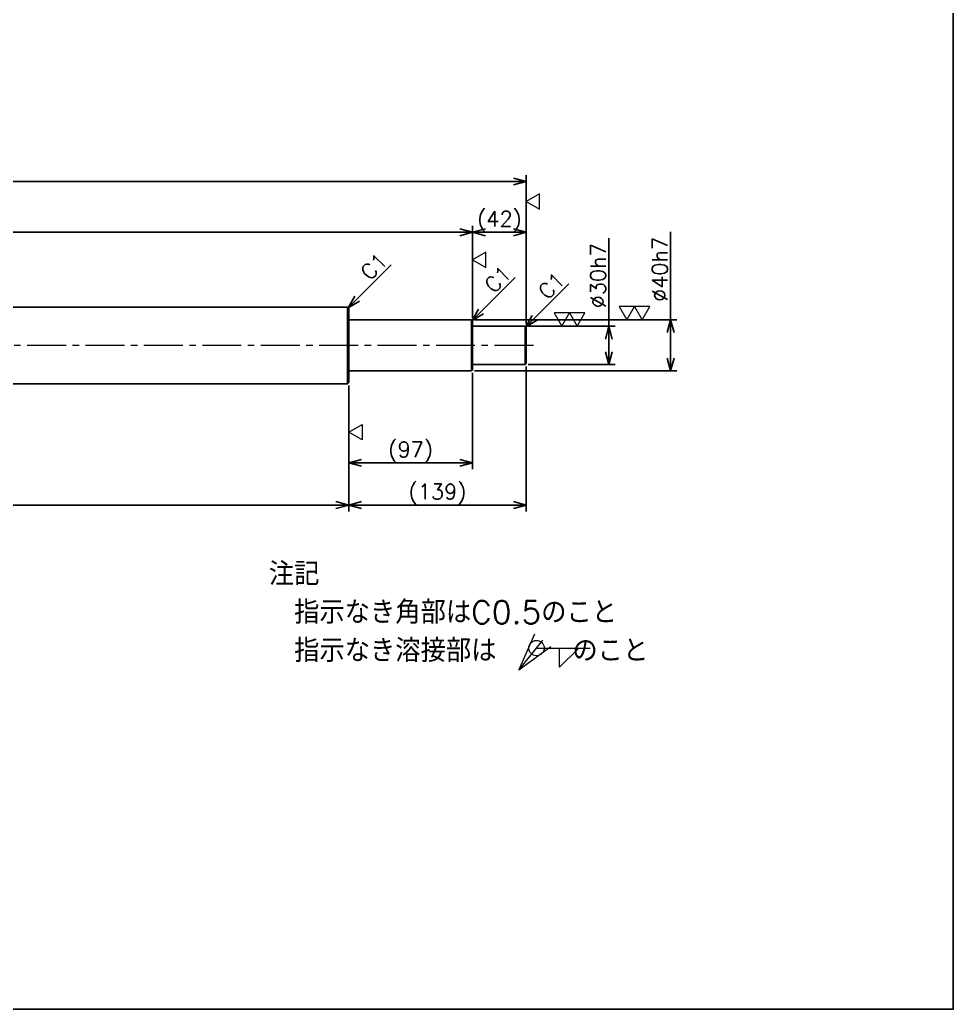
# Model space of a CAD drawing. Header units: millimetres. Extents: x 0 to 7488, y -19 to 4184.
# Drawn here: x 5974 to 6704, y -5 to 770 of the extents above; entities that cross this region are included whole.
import ezdxf
from ezdxf.enums import TextEntityAlignment as Align

# ---------------------------------------------------------------- set-up
doc = ezdxf.new("R2010")
doc.units = ezdxf.units.MM
doc.header["$LTSCALE"] = 1.6
doc.header["$PDMODE"] = 99
doc.header["$PDSIZE"] = 1
doc.linetypes.add('CENTER2', pattern=[28.575, 19.05, -3.175, 3.175, -3.175])
for name, color, linetype, lineweight in [('05_CENTER', 4, 'CENTER2', 13), ('07_TEXT', 3, 'Continuous', 13), ('08_DIM', 3, 'Continuous', 13)]:
    doc.layers.add(name, color=color, linetype=linetype, lineweight=lineweight)
doc.styles.add('KSS_TXT', font='txt.shx', dxfattribs={"bigfont": 'extfont2.shx'})
doc.styles.get("Standard").update_dxf_attribs({"font": 'txt.shx', "bigfont": 'extfont2.shx'})
doc.dimstyles.new('KSS_DIM', dxfattribs={"dimscale": 4, "dimtxt": 3, "dimasz": 2.5, "dimexe": 1.25, "dimexo": 0.625, "dimtad": 1, "dimdsep": 46, "dimtxsty": 'KSS_TXT', "dimblk": 'OPEN30', "dimcen": 0, "dimazin": 2, "dimtfac": 0.75, "dimtmove": 0, "dimatfit": 3, "dimldrblk": 'OPEN30', "dimfxl": 1.25, "dimtolj": 1, "dimarcsym": 0})

# ---------------------------------------------------------------- blocks, each defined once
blk = doc.blocks.new('_Open30')
at = {"color": 0, "linetype": 'ByBlock', "lineweight": -2}
for p, q in [((-1, 0.268), (0, 0)), ((0, 0), (-1, -0.268)), ((0, 0), (-1, 0))]:
    blk.add_line(p, q, dxfattribs=at)
blk = doc.blocks.new('*D217')
at = {"layer": '08_DIM', "color": 0, "lineweight": -2, "transparency": 16777216}
for p, q in [((4172.12, 531.8), (4172.12, 648.62)), ((4182.12, 643.62), (6360.12, 643.62)), ((6370.12, 531.8), (6370.12, 648.62))]:
    blk.add_line(p, q, dxfattribs=at)
at = {"layer": 'Defpoints', "color": 0, "transparency": 16777216}
for p in [(6370.12, 643.62), (4172.12, 529.3), (6370.12, 529.3)]:
    blk.add_point(p, dxfattribs=at)
at = {"layer": '08_DIM', "color": 0, "lineweight": -2, "transparency": 16777216, "xscale": 10, "yscale": 10, "zscale": 10, "rotation": 180}
blk.add_blockref('_Open30', (4172.12, 643.62), dxfattribs=at)
at = {"layer": '08_DIM', "color": 0, "lineweight": -2, "transparency": 16777216, "xscale": 10, "yscale": 10, "zscale": 10}
blk.add_blockref('_Open30', (6370.12, 643.62), dxfattribs=at)
at = {"layer": '08_DIM', "color": 0, "transparency": 16777216, "insert": (5271.12, 652.12), "char_height": 12, "attachment_point": 5, "style": 'KSS_TXT'}
blk.add_mtext('\\A1;2198', dxfattribs=at)
blk = doc.blocks.new('*D218')
at = {"layer": '08_DIM', "color": 0, "lineweight": -2, "transparency": 16777216}
for p, q in [((4311.12, 483.8), (4311.12, 385.27)), ((6231.12, 483.8), (6231.12, 385.27)), ((4321.12, 390.27), (6221.12, 390.27))]:
    blk.add_line(p, q, dxfattribs=at)
at = {"layer": 'Defpoints', "color": 0, "transparency": 16777216}
for p in [(4311.12, 486.3), (6231.12, 486.3), (6231.12, 390.27)]:
    blk.add_point(p, dxfattribs=at)
at = {"layer": '08_DIM', "color": 0, "lineweight": -2, "transparency": 16777216, "xscale": 10, "yscale": 10, "zscale": 10, "rotation": 180}
blk.add_blockref('_Open30', (4311.12, 390.27), dxfattribs=at)
at = {"layer": '08_DIM', "color": 0, "lineweight": -2, "transparency": 16777216, "xscale": 10, "yscale": 10, "zscale": 10}
blk.add_blockref('_Open30', (6231.12, 390.27), dxfattribs=at)
at = {"layer": '08_DIM', "color": 0, "transparency": 16777216, "insert": (5271.12, 398.77), "char_height": 12, "attachment_point": 5, "style": 'KSS_TXT'}
blk.add_mtext('\\A1;1920', dxfattribs=at)
blk = doc.blocks.new('*D225')
at = {"layer": '08_DIM', "color": 0, "lineweight": -2, "transparency": 16777216}
for p, q in [((6328.12, 493.8), (6328.12, 418.34)), ((6231.12, 483.8), (6231.12, 418.34)), ((6241.12, 423.34), (6318.12, 423.34))]:
    blk.add_line(p, q, dxfattribs=at)
at = {"layer": 'Defpoints', "color": 0, "transparency": 16777216}
for p in [(6328.12, 496.3), (6231.12, 486.3), (6328.12, 423.34)]:
    blk.add_point(p, dxfattribs=at)
at = {"layer": '08_DIM', "color": 0, "lineweight": -2, "transparency": 16777216, "xscale": 10, "yscale": 10, "zscale": 10, "rotation": 180}
blk.add_blockref('_Open30', (6231.12, 423.34), dxfattribs=at)
at = {"layer": '08_DIM', "color": 0, "lineweight": -2, "transparency": 16777216, "xscale": 10, "yscale": 10, "zscale": 10}
blk.add_blockref('_Open30', (6328.12, 423.34), dxfattribs=at)
at = {"layer": '08_DIM', "color": 0, "transparency": 16777216, "insert": (6279.62, 431.84), "char_height": 12, "attachment_point": 5, "style": 'KSS_TXT'}
blk.add_mtext('\\A1;(97)', dxfattribs=at)
blk = doc.blocks.new('*D226')
at = {"layer": '08_DIM', "color": 0, "lineweight": -2, "transparency": 16777216}
for p, q in [((6328.12, 536.8), (6328.12, 608.89)), ((6370.12, 531.8), (6370.12, 608.89)), ((6338.12, 603.89), (6360.12, 603.89))]:
    blk.add_line(p, q, dxfattribs=at)
at = {"layer": 'Defpoints', "color": 0, "transparency": 16777216}
for p in [(6370.12, 603.89), (6328.12, 534.3), (6370.12, 529.3)]:
    blk.add_point(p, dxfattribs=at)
at = {"layer": '08_DIM', "color": 0, "lineweight": -2, "transparency": 16777216, "xscale": 10, "yscale": 10, "zscale": 10, "rotation": 180}
blk.add_blockref('_Open30', (6328.12, 603.89), dxfattribs=at)
at = {"layer": '08_DIM', "color": 0, "lineweight": -2, "transparency": 16777216, "xscale": 10, "yscale": 10, "zscale": 10}
blk.add_blockref('_Open30', (6370.12, 603.89), dxfattribs=at)
at = {"layer": '08_DIM', "color": 0, "transparency": 16777216, "insert": (6349.12, 612.39), "char_height": 12, "attachment_point": 5, "style": 'KSS_TXT'}
blk.add_mtext('\\A1;(42)', dxfattribs=at)
blk = doc.blocks.new('*D227')
at = {"layer": '08_DIM', "color": 0, "lineweight": -2, "transparency": 16777216}
for p, q in [((6370.12, 498.8), (6370.12, 385.27)), ((6231.12, 483.8), (6231.12, 385.27)), ((6360.12, 390.27), (6241.12, 390.27))]:
    blk.add_line(p, q, dxfattribs=at)
at = {"layer": 'Defpoints', "color": 0, "transparency": 16777216}
for p in [(6370.12, 501.3), (6231.12, 486.3), (6231.12, 390.27)]:
    blk.add_point(p, dxfattribs=at)
at = {"layer": '08_DIM', "color": 0, "lineweight": -2, "transparency": 16777216, "xscale": 10, "yscale": 10, "zscale": 10, "rotation": 180}
blk.add_blockref('_Open30', (6231.12, 390.27), dxfattribs=at)
at = {"layer": '08_DIM', "color": 0, "lineweight": -2, "transparency": 16777216, "xscale": 10, "yscale": 10, "zscale": 10}
blk.add_blockref('_Open30', (6370.12, 390.27), dxfattribs=at)
at = {"layer": '08_DIM', "color": 0, "transparency": 16777216, "insert": (6300.62, 398.77), "char_height": 12, "attachment_point": 5, "style": 'KSS_TXT'}
blk.add_mtext('\\A1;(139)', dxfattribs=at)
blk = doc.blocks.new('*D228')
at = {"layer": '08_DIM', "color": 0, "lineweight": -2, "transparency": 16777216}
for p, q in [((6434.75, 530.3), (6434.75, 599.3)), ((6371.62, 530.3), (6439.75, 530.3)), ((6434.75, 510.3), (6434.75, 520.3)), ((6371.62, 500.3), (6439.75, 500.3))]:
    blk.add_line(p, q, dxfattribs=at)
at = {"layer": 'Defpoints', "color": 0, "transparency": 16777216}
for p in [(6369.12, 530.3), (6434.75, 530.3), (6369.12, 500.3)]:
    blk.add_point(p, dxfattribs=at)
at = {"layer": '08_DIM', "color": 0, "lineweight": -2, "transparency": 16777216, "xscale": 10, "yscale": 10, "zscale": 10}
for p, rotation in [((6434.75, 530.3), 90), ((6434.75, 500.3), 270)]:
    blk.add_blockref('_Open30', p, dxfattribs=dict(at, rotation=rotation))
at = {"layer": '08_DIM', "color": 0, "transparency": 16777216, "insert": (6426.25, 569.8), "char_height": 12, "attachment_point": 5, "rotation": 90, "style": 'KSS_TXT'}
blk.add_mtext('\\A1;%%C30h7', dxfattribs=at)
blk = doc.blocks.new('*D229')
at = {"layer": '08_DIM', "color": 0, "lineweight": -2, "transparency": 16777216}
for p, q in [((6483.04, 535.3), (6483.04, 604.3)), ((6329.62, 535.3), (6488.04, 535.3)), ((6483.04, 505.3), (6483.04, 525.3)), ((6329.62, 495.3), (6488.04, 495.3))]:
    blk.add_line(p, q, dxfattribs=at)
at = {"layer": 'Defpoints', "color": 0, "transparency": 16777216}
for p in [(6327.12, 535.3), (6483.04, 535.3), (6327.12, 495.3)]:
    blk.add_point(p, dxfattribs=at)
at = {"layer": '08_DIM', "color": 0, "lineweight": -2, "transparency": 16777216, "xscale": 10, "yscale": 10, "zscale": 10}
for p, rotation in [((6483.04, 535.3), 90), ((6483.04, 495.3), 270)]:
    blk.add_blockref('_Open30', p, dxfattribs=dict(at, rotation=rotation))
at = {"layer": '08_DIM', "color": 0, "transparency": 16777216, "insert": (6474.54, 574.8), "char_height": 12, "attachment_point": 5, "rotation": 90, "style": 'KSS_TXT'}
blk.add_mtext('\\A1;%%C40h7', dxfattribs=at)
blk = doc.blocks.new('p1ba02')
for p, q in [((-1.5, 2.6), (1.5, 2.6)), ((0, 0), (-1.5, 2.6)), ((1.5, 2.6), (0, 0)), ((3, 0), (1.5, 2.6)), ((1.5, 2.6), (4.5, 2.6)), ((4.5, 2.6), (3, 0))]:
    blk.add_line(p, q)
blk = doc.blocks.new('p1ba01')
for p, q in [((0, 0), (-1.5, 2.6)), ((-1.5, 2.6), (1.5, 2.6)), ((1.5, 2.6), (0, 0))]:
    blk.add_line(p, q)
blk = doc.blocks.new('*D211')
at = {"layer": '08_DIM', "color": 0, "lineweight": -2, "transparency": 16777216}
blk.add_line((6237.69, 551.87), (6264.27, 578.46), dxfattribs=at)
at = {"layer": 'Defpoints', "color": 0, "transparency": 16777216}
for p in [(6268.23, 582.41), (6268.23, 582.41), (6230.62, 544.8)]:
    blk.add_point(p, dxfattribs=at)
at = {"layer": '08_DIM', "color": 0, "lineweight": -2, "transparency": 16777216, "xscale": 10, "yscale": 10, "zscale": 10, "rotation": 225}
blk.add_blockref('_Open30', (6230.62, 544.8), dxfattribs=at)
at = {"layer": '08_DIM', "color": 0, "transparency": 16777216, "insert": (6250.84, 577.04), "char_height": 12, "attachment_point": 5, "rotation": 45, "style": 'KSS_TXT'}
blk.add_mtext('\\A1;C1', dxfattribs=at)
blk = doc.blocks.new('*D212')
at = {"layer": '08_DIM', "color": 0, "lineweight": -2, "transparency": 16777216}
blk.add_line((6334.69, 541.87), (6361.27, 568.46), dxfattribs=at)
at = {"layer": 'Defpoints', "color": 0, "transparency": 16777216}
for p in [(6365.23, 572.41), (6365.23, 572.41), (6327.62, 534.8)]:
    blk.add_point(p, dxfattribs=at)
at = {"layer": '08_DIM', "color": 0, "lineweight": -2, "transparency": 16777216, "xscale": 10, "yscale": 10, "zscale": 10, "rotation": 225}
blk.add_blockref('_Open30', (6327.62, 534.8), dxfattribs=at)
at = {"layer": '08_DIM', "color": 0, "transparency": 16777216, "insert": (6347.84, 567.04), "char_height": 12, "attachment_point": 5, "rotation": 45, "style": 'KSS_TXT'}
blk.add_mtext('\\A1;C1', dxfattribs=at)
blk = doc.blocks.new('*D213')
at = {"layer": '08_DIM', "color": 0, "lineweight": -2, "transparency": 16777216}
blk.add_line((6376.69, 536.87), (6403.27, 563.46), dxfattribs=at)
at = {"layer": 'Defpoints', "color": 0, "transparency": 16777216}
for p in [(6407.23, 567.41), (6407.23, 567.41), (6369.62, 529.8)]:
    blk.add_point(p, dxfattribs=at)
at = {"layer": '08_DIM', "color": 0, "lineweight": -2, "transparency": 16777216, "xscale": 10, "yscale": 10, "zscale": 10, "rotation": 225}
blk.add_blockref('_Open30', (6369.62, 529.8), dxfattribs=at)
at = {"layer": '08_DIM', "color": 0, "transparency": 16777216, "insert": (6389.84, 562.04), "char_height": 12, "attachment_point": 5, "rotation": 45, "style": 'KSS_TXT'}
blk.add_mtext('\\A1;C1', dxfattribs=at)
blk = doc.blocks.new('*D230')
at = {"layer": '08_DIM', "color": 0, "lineweight": -2, "transparency": 16777216}
for p, q in [((4214.12, 536.8), (4214.12, 608.89)), ((6328.12, 536.8), (6328.12, 608.89)), ((4224.12, 603.89), (6318.12, 603.89))]:
    blk.add_line(p, q, dxfattribs=at)
at = {"layer": 'Defpoints', "color": 0, "transparency": 16777216}
for p in [(6328.12, 603.89), (4214.12, 534.3), (6328.12, 534.3)]:
    blk.add_point(p, dxfattribs=at)
at = {"layer": '08_DIM', "color": 0, "lineweight": -2, "transparency": 16777216, "xscale": 10, "yscale": 10, "zscale": 10, "rotation": 180}
blk.add_blockref('_Open30', (4214.12, 603.89), dxfattribs=at)
at = {"layer": '08_DIM', "color": 0, "lineweight": -2, "transparency": 16777216, "xscale": 10, "yscale": 10, "zscale": 10}
blk.add_blockref('_Open30', (6328.12, 603.89), dxfattribs=at)
at = {"layer": '08_DIM', "color": 0, "transparency": 16777216, "insert": (5271.12, 612.39), "char_height": 12, "attachment_point": 5, "style": 'KSS_TXT'}
blk.add_mtext('\\A1;2114', dxfattribs=at)
blk = doc.blocks.new('Weld-line')
blk.add_line((0, 0), (1, 0))
blk = doc.blocks.new('Weld10-s5')
blk.add_circle((0, 0), 2)
blk = doc.blocks.new('Weld10-a1')
for p, q in [((5, 0), (0, 5)), ((0, 5), (0, 0)), ((0, 0), (5, 0))]:
    blk.add_line(p, q)
at = {"width": 0.9}
blk.add_attdef('S', text='', height=2.8, dxfattribs=at).set_placement((-2, 1), align=Align.RIGHT)
blk.add_attdef('L', (8, 1), '', height=2.8, dxfattribs=at)
blk = doc.blocks.new('Jis_w20130906110600')
blk.add_blockref('Weld10-s5', (0, 0))
at = {"xscale": -1, "rotation": 180}
blk.add_blockref('Weld10-a1', (6, 0), dxfattribs=at)
at = {"layer": '08_DIM', "xscale": 14, "yscale": 14, "zscale": 14}
blk.add_blockref('Weld-line', (0, 0), dxfattribs=at)
at = {"style": 'KSS_TXT', "flags": 1}
blk.add_attdef('JISINFO', (0, 0), '', height=3, dxfattribs=at)
at = {"layer": '08_DIM'}
blk.add_leader([(-4.63, -5.77), (0, 0)], dimstyle='KSS_DIM', dxfattribs=at)

msp = doc.modelspace()

# ---------------------------------------------------------------- linework, layer by layer
for p, q in [((6230.119, 545.302), (6230.119, 485.302)), ((6327.119, 535.302), (6327.119, 495.302)), ((6369.119, 530.302), (6369.119, 500.302))]:
    msp.add_line(p, q)
at = {"color": 0}
for p, q in [((6231.119, 535.302), (6327.119, 535.302)), ((6328.119, 534.302), (6327.119, 535.302)), ((6328.119, 534.302), (6328.119, 496.302)), ((6369.119, 530.302), (6328.119, 530.302)), ((6370.119, 529.302), (6369.119, 530.302)), ((6370.119, 501.302), (6370.119, 529.302)), ((6327.119, 495.302), (6328.119, 496.302)), ((6328.119, 500.302), (6369.119, 500.302)), ((6369.119, 500.302), (6370.119, 501.302)), ((6327.119, 495.302), (6231.119, 495.302))]:
    msp.add_line(p, q, dxfattribs=at)
for points in [[(4312.119, 545.302), (6230.119, 545.302)], [(6230.119, 545.302), (6230.119, 545.302), (6231.119, 544.302), (6231.119, 486.302), (6230.119, 485.302), (6230.119, 485.302)], [(6230.119, 485.302), (4312.119, 485.302)]]:
    msp.add_lwpolyline(points, dxfattribs=at)
at = {"layer": '05_CENTER'}
msp.add_line((6375.658, 515.302), (4166.581, 515.302), dxfattribs=at)
at = {"layer": 'Defpoints'}
msp.add_lwpolyline([(3735.637, -4.555), (6704.223, -4.555), (6704.223, 1744.32), (3735.637, 1744.32)], close=True, dxfattribs=at)

# ---------------------------------------------------------------- block references
at = {"layer": '08_DIM', "yscale": 4, "zscale": 4, "rotation": 270}
for p, xscale in [((6370.119, 628.039), -4), ((6328.119, 582.215), -4), ((6231.119, 447.317), 4)]:
    msp.add_blockref('p1ba01', p, dxfattribs=dict(at, xscale=xscale))
at = {"layer": '08_DIM'}
for name, p, xscale, yscale, zscale in [('p1ba02', (6460.717, 535.302), -4, 4, 4), ('p1ba02', (6409.93, 530.302), -4, 4, 4), ('Jis_w20130906110600', (6378.092, 278.261), 3, 3, 3)]:
    msp.add_blockref(name, p, dxfattribs=dict(at, xscale=xscale, yscale=yscale, zscale=zscale))

# ---------------------------------------------------------------- texts
at = {"layer": '07_TEXT', "ltscale": 2, "insert": (6168.567, 345.325), "char_height": 18, "attachment_point": 1}
msp.add_mtext_dynamic_manual_height_columns('注記\\P\u3000指示なき角部はC0.5のこと\\P\u3000指示なき溶接部は\u3000\u3000\u3000のこと', width=380.83461, gutter_width=15, heights=[102.93], dxfattribs=at)

# ---------------------------------------------------------------- dimensions: what is measured, and where the dimension line sits
at = {"layer": '08_DIM'}
for base, p1, p2, override, picture, middle in [((6370.119, 643.621), (4172.119, 529.302), (6370.119, 529.302), {"dimscale": 4, "dimarcsym": 1}, '*D217', (5271.119, 652.121)), ((6328.119, 603.891), (4214.119, 534.302), (6328.119, 534.302), {"dimarcsym": 1}, '*D230', (5271.119, 612.391)), ((6231.119, 390.273), (4311.119, 486.302), (6231.119, 486.302), {"dimscale": 4, "dimarcsym": 1}, '*D218', (5271.119, 398.773))]:
    dim = msp.add_linear_dim(base=base, p1=p1, p2=p2, dimstyle='KSS_DIM', override=override, dxfattribs=at)
    dim.commit()
    dim.dimension.update_dxf_attribs({"geometry": picture, "text_midpoint": middle})
for base, p1, p2, angle, text, picture, middle in [((6370.119, 603.891), (6328.119, 534.302), (6370.119, 529.302), 180, '(<>)', '*D226', (6349.119, 612.391)), ((6483.036, 535.302), (6327.119, 495.302), (6327.119, 535.302), 90, '%%C<>h7', '*D229', (6474.536, 574.802)), ((6434.754, 530.302), (6369.119, 500.302), (6369.119, 530.302), 90, '%%C<>h7', '*D228', (6426.254, 569.802)), ((6231.119, 390.273), (6370.119, 501.302), (6231.119, 486.302), 180, '(<>)', '*D227', (6300.619, 398.773)), ((6328.119, 423.339), (6231.119, 486.302), (6328.119, 496.302), 180, '(<>)', '*D225', (6279.619, 431.839))]:
    dim = msp.add_linear_dim(base=base, p1=p1, p2=p2, angle=angle, text=text, dimstyle='KSS_DIM', override={"dimarcsym": 1}, dxfattribs=at)
    dim.commit()
    dim.dimension.update_dxf_attribs({"geometry": picture, "text_midpoint": middle})
for base, p1, p2, picture, middle in [((6268.227, 582.411), (6230.619, 544.802), (6268.227, 582.411), '*D211', (6256.848, 571.031)), ((6365.227, 572.411), (6327.619, 534.802), (6365.227, 572.411), '*D212', (6353.848, 561.031)), ((6407.227, 567.411), (6369.619, 529.802), (6407.227, 567.411), '*D213', (6395.848, 556.031))]:
    dim = msp.add_linear_dim(base=base, p1=p1, p2=p2, angle=45, text='C1', dimstyle='KSS_DIM', override={"dimse1": 1, "dimse2": 1, "dimsd2": 1, "dimarcsym": 1}, dxfattribs=at)
    dim.commit()
    dim.dimension.update_dxf_attribs({"geometry": picture, "text_midpoint": middle, "dimtype": 161})

doc.saveas('drawing.dxf')
